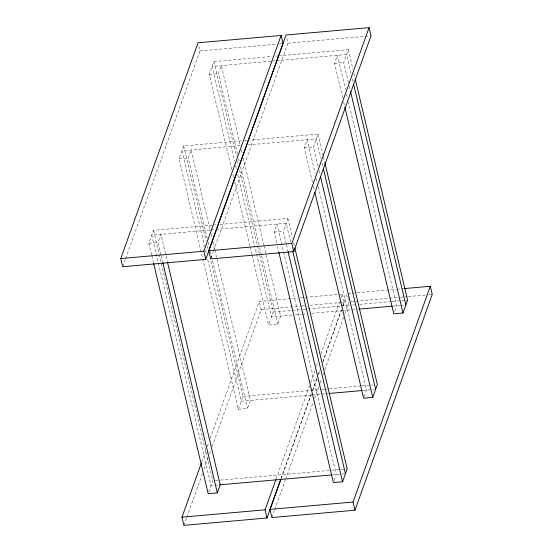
<?xml version="1.0" encoding="UTF-8"?>
<svg xmlns="http://www.w3.org/2000/svg" width="553" height="553" viewBox="0 0 553 553"><rect width="100%" height="100%" fill="white"/><g stroke="black" fill="none" stroke-linecap="round" stroke-linejoin="round"><path stroke-width="0.41" stroke-dasharray="2.77 2.07" d="M122.704 266.726L125.317 259.426M125.607 258.617L199.958 50.966L198.409 44.427M151.66 254.974L148.875 243.209L153.485 230.325L215.974 224.794M214.806 249.984L250.419 400.427L247.537 408.473L238.371 409.289L179.082 158.835L183.693 145.951L243.617 140.649M231.776 169.432L209.29 74.461L213.907 61.577L272.111 56.427M161.02 255.002L158.034 242.394L160.916 234.348L167.282 261.237M207.347 238.702L188.248 158.02L191.131 149.974L210.23 230.656M237.555 154.328L218.456 73.646L221.338 65.6L240.237 145.439M210.963 258.127L213.285 251.636M213.576 250.827L287.926 43.175L286.572 37.459M276.687 243.044L274.101 232.115L276.984 224.069L336.272 474.522L333.971 480.965M312.466 182.2L304.309 147.741L307.192 139.695L315.155 173.31M342.68 97.826L334.524 63.367L337.406 55.321L345.563 89.78M286.247 243.914L283.267 231.306L287.878 218.421L219.396 224.49M318.051 166.259L313.475 146.932L318.086 134.054L249.603 140.116M348.459 82.729L343.683 62.558L348.3 49.68L279.818 55.742M201.741 462.025L206.103 449.859M207.264 446.617L208.716 442.559M210.168 438.501L259.253 301.42L297.791 298.005M183.928 525.35L186.541 518.05M186.831 517.242L202.516 473.437M203.967 469.379L208.032 458.022M209.49 453.972L210.942 449.914M212.103 446.672L261.182 309.583L259.253 301.42M208.737 492.052L212.774 480.778L153.485 230.325M238.371 409.289L242.988 396.404L210.755 260.256M263.912 245.456L280.627 316.053L277.744 324.106L268.585 324.915L273.196 312.03L239.173 168.312M276.113 479.002L309.507 385.718M310.675 382.476L315.321 369.501M316.482 366.252L317.934 362.194M320.837 354.086L339.424 302.173M340.876 298.115L342.328 294.065L298.648 297.929M281 478.573L311.201 394.213M312.652 390.155L317.014 377.989M318.175 374.74L319.917 369.874M322.821 361.766L341.408 309.853M342.86 305.795L346.925 294.438M281.242 478.248L311.152 394.697M312.604 390.646L316.959 378.473M318.417 374.422L320.159 369.556M322.772 362.256L341.36 310.337M342.812 306.286L344.263 302.228L342.328 294.065M271.896 517.56L274.509 510.26M274.8 509.451L285.258 480.246M285.548 479.437L313.136 402.377M314.588 398.319L318.652 386.969M320.104 382.911L321.556 378.853M323.014 374.796L323.595 373.178M324.756 369.929L343.634 317.208M344.796 313.966L349.15 301.793L348.57 299.346M364.178 396.591L366.487 390.148L318.334 186.755M394.676 311.408L396.695 305.774L348.349 101.545M199.958 50.966L276.189 44.212M279.611 43.908L283.039 43.604M287.926 43.175L371.008 35.814M275.539 56.123L278.961 55.818M275.518 60.802L212.172 66.408L234.659 161.379M276.376 60.726L346.565 54.505L351.141 73.839M209.29 74.461L218.456 73.646M334.524 63.367L343.683 62.558M244.467 140.573L248.753 140.192M240.175 145.626L181.965 150.782L204.645 246.597M247.875 144.948L316.357 138.879L320.934 158.213M179.082 158.835L188.248 158.02M304.309 147.741L313.475 146.932M209.96 230L151.757 235.156L211.046 485.61L220.212 484.801M210.817 229.924L215.096 229.543M215.953 229.474L286.15 223.253L290.726 242.587M148.875 243.209L158.034 242.394M274.101 232.115L283.267 231.306M348.072 293.553L351.501 293.249M352.358 293.173L396.038 289.309M396.895 289.233L403.745 288.625M261.182 309.583L301.44 306.023M302.297 305.947L304.862 305.719M310.005 305.263L341.692 302.456M342.549 302.38L344.263 302.228M350.865 301.641L399.681 297.32M400.538 297.244L407.388 296.636M408.245 296.56L427.946 294.818M428.803 294.742L432.232 294.438M273.196 312.03L302.297 309.459M303.155 309.383L349.378 305.284M352.8 304.986L354.514 304.834M359.65 304.378L391.324 301.572M392.181 301.496L400.738 300.735M401.596 300.659L405.017 300.362M405.874 300.286L407.589 300.134M292.012 315.044L271.468 316.862L255.147 247.944M295.433 314.74L301.426 314.208M302.284 314.132L306.562 313.758M311.698 313.302L341.657 310.648M342.514 310.572L351.072 309.811M351.929 309.735L355.351 309.438M393.017 306.099L399.867 305.491M400.725 305.415L404.195 305.111M242.988 396.404L320.878 389.506M321.735 389.43L328.586 388.828M329.443 388.752L361.116 385.946M361.966 385.87L370.531 385.109M371.388 385.033L373.095 384.888M311.45 395.022L241.253 401.236L207.43 258.362M312.307 394.946L328.565 393.508M362.809 390.473L373.98 389.485M215.345 480.55L219.624 480.177M220.481 480.101L330.901 470.32M331.759 470.244L340.316 469.483M341.173 469.407L344.602 469.11M345.452 469.034L347.166 468.882M332.595 474.847L344.602 473.783M348.3 49.68L352.876 69.007M353.865 73.21L354.86 77.413M352.337 78.879L353.132 82.245M349.254 86.088L350.249 90.291M346.558 93.982L347.554 98.185M343.676 102.028L344.471 105.395M318.086 134.054L323.263 155.905M323.457 156.741L324.652 161.787M322.129 163.253L322.724 165.776M319.046 170.462L320.042 174.665M347.796 296.076L348.376 298.53M316.344 178.356L317.339 182.559M313.461 186.402L314.457 190.605M287.878 218.421L292.454 237.755M293.643 242.795L294.445 246.161M286.447 244.751L287.843 250.633M277.482 246.403L278.677 251.449M241.232 149.642L242.228 153.845M243.223 158.047L263.719 244.613M238.55 158.531L239.145 161.054M240.541 166.937L259.44 246.783M259.64 247.62L261.431 255.189M261.631 256.025L277.744 324.106M213.907 61.577L236.387 156.547M237.382 160.75L238.378 164.953M235.654 165.582L236.449 168.942M237.838 174.824L254.954 247.108M232.965 174.472L233.566 176.995M234.762 182.041L249.88 245.912M250.08 246.756L251.871 254.318M252.071 255.154L268.585 324.915M211.025 234.016L212.02 238.219M212.815 241.578L214.605 249.147M208.142 242.069L209.138 246.272M210.327 251.311L247.537 408.473M183.693 145.951L206.179 240.921M207.368 245.967L207.969 248.484M205.44 249.956L206.435 254.159M161.22 255.845L162.61 261.728M151.854 255.811L153.451 262.537"/><path stroke-width="0.83" d="M282.749 44.42L205.785 259.371L122.704 266.726L120.768 258.562L198.029 42.795L281.104 35.44L283.039 43.604M205.785 259.371L203.85 251.207L281.104 35.44M208.737 250.772L285.991 35.005L369.072 27.65L371.008 35.814L293.747 251.58L210.672 258.935L208.737 250.772L291.818 243.417L369.072 27.65M280.661 479.873L267.009 517.995L183.928 525.35L181.992 517.186L201.451 462.833M153.644 263.38L208.163 493.663L217.329 492.847L220.212 484.801L167.483 262.081M267.009 517.995L265.074 509.825L275.823 479.81M404.602 288.548L430.296 286.274L432.232 294.438L354.971 510.205L271.896 517.56L269.961 509.396L280.71 479.382M278.878 252.286L333.39 482.575L342.556 481.76L347.166 468.882L294.839 247.841M314.857 192.285L363.604 398.201L372.763 397.386L377.374 384.508L324.853 162.623M344.865 107.075L393.812 313.827L402.978 313.012L407.589 300.134L355.261 79.093M354.971 510.205L353.042 502.034L430.296 286.274M120.768 258.562L203.85 251.207M358.779 309.134L392.16 306.175M329.422 393.432L361.952 390.549M219.603 484.85L331.745 474.923M181.992 517.186L265.074 509.825M269.961 509.396L353.042 502.034M353.533 83.925L405.861 304.966M350.45 91.134L402.978 313.012M323.318 168.299L375.646 389.333M320.436 176.345L372.763 397.386M291.818 243.417L293.747 251.58M292.71 250.993L345.438 473.707M288.037 251.477L342.556 481.76M162.81 262.564L217.329 492.847"/></g></svg>
